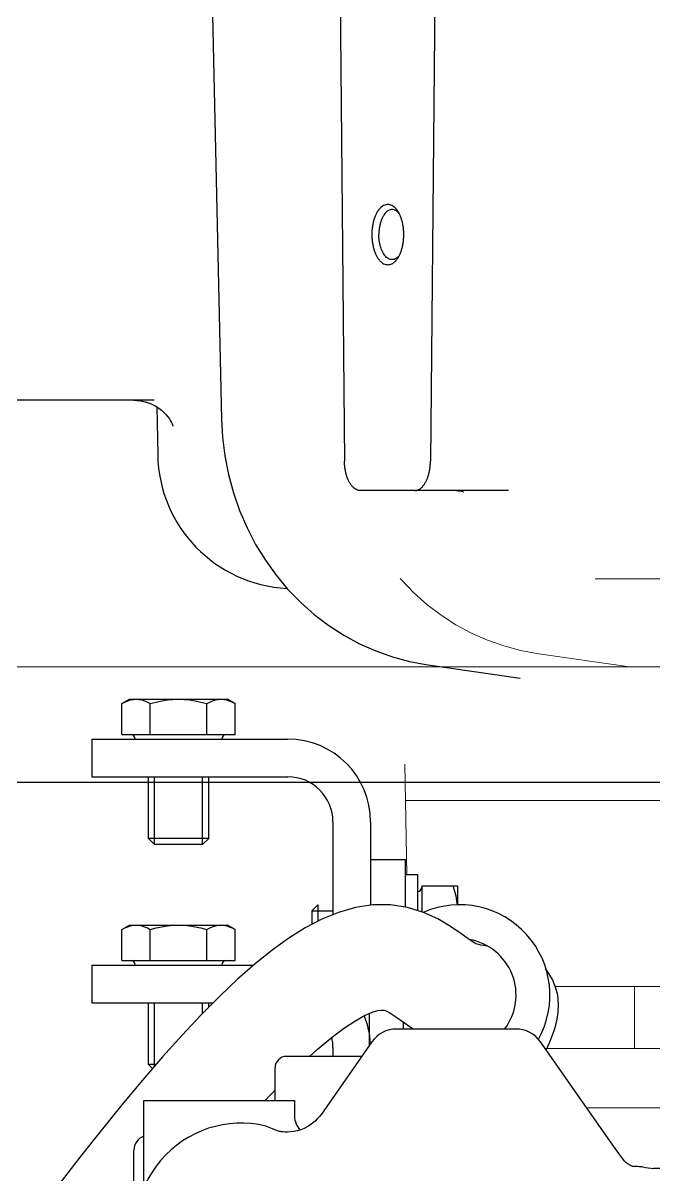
# Model space of a CAD drawing. Header units: millimetres. Extents: x 156850 to 204135, y 56350 to 74150.
# Drawn here: x 158279.4 to 158363.1, y 62945.1 to 63098.1 of the extents above; entities that cross this region are included whole.
import ezdxf

# ---------------------------------------------------------------- set-up
doc = ezdxf.new("R2010")
doc.units = ezdxf.units.MM
doc.header["$LTSCALE"] = 150
doc.layers.add('-----33 Equipment', color=5, linetype='Continuous')

# ---------------------------------------------------------------- blocks, each defined once
blk = doc.blocks.new('X-2F-PLAN$0$1')
at = {"color": 0, "linetype": 'Continuous', "lineweight": 0}
for p, q in [((3785.193286794361, 3127.784552774572), (3785.193286794361, 3246.416776980098)), ((3757.606672557258, 3184.37929587606), (3772.299586002451, 3184.635761633995)), ((3767.476751353296, 3127.784552774572), (3767.476751353296, 3184.551578741467)), ((3787.385640837604, 3169.272715506244), (3786.994036274956, 3167.152752243021)), ((3786.994034959962, 3167.152747033015), (3785.193286794361, 3154.835917408807)), ((3734.504310397039, 3141.890618519389), (3734.504310397039, 3166.009565471575)), ((3742.772026937353, 3131.067784430689), (3742.772026937353, 3164.675204244861)), ((3726.630294646842, 3141.890618519389), (3726.630294646842, 3160.495738901134)), ((3796.905885223355, 3124.932066561088), (3796.905885223355, 3159.398644667862)), ((3734.50431039704, 3154.175491146088), (3742.772026937353, 3154.175491146088))]:
    blk.add_line(p, q, dxfattribs=at)
for points in [[(3796.944333195865, 3185.280490091712), (3796.796649988313, 3185.157144364167), (3795.080119537733, 3183.492115708601)], [(3795.080119537733, 3183.492115708601), (3793.503024882193, 3181.713908957995), (3792.073798114202, 3179.832562797345), (3790.800255073769, 3177.858926806673), (3789.689219260885, 3175.804220668477), (3788.746614388074, 3173.680132147742), (3787.977437467815, 3171.498832177004), (3787.385607095099, 3169.272563408739)], [(3795.08045024274, 3183.492461541096), (3793.503331754687, 3181.714282625497), (3792.074073121707, 3179.832955172345), (3790.800490853766, 3177.85932526418), (3789.689408443377, 3175.804605725978), (3788.746751455564, 3173.68047716275), (3787.977519140305, 3171.499096337), (3787.385640837604, 3169.272715506244)]]:
    blk.add_lwpolyline(points, dxfattribs=at)
blk = doc.blocks.new('X-2F-PLAN$0$AUDIT_I_260115101451-0')
at = {"color": 0}
for p, q in [((315, 6.899999999999636), (310, 6.899999999999636)), ((310, 6.899999999999636), (310, -9.19257194039983)), ((315, 6.899999999999636), (315, -14.56917329009957)), ((345, 6.899999999999636), (340, 6.899999999999636)), ((340, 6.899999999999636), (340, -19.10000000000036)), ((345, 6.899999999999636), (345, -19.10000000000036)), ((315.5999999999995, 2.905553499400412), (319.7194434163994, 2.905553499400412)), ((315.5999999999995, 2.905553499400412), (315.5999999999995, -12.10555349950027)), ((319.7194434163994, 2.905553499400412), (320.2999999999993, 1.899999999999636)), ((320.2999999999993, 1.899923838200266), (320.2999999999993, -11.09992383830013)), ((345.5999999999995, 2.905553499400412), (349.7194434163994, 2.905553499400412)), ((345.5999999999995, 2.905553499400412), (345.5999999999995, -12.10555349950027)), ((349.7194434163994, 2.905553499400412), (350.2999999999993, 1.899999999999636)), ((350.2999999999993, 1.899923838200266), (350.2999999999993, -11.09992383830013)), ((269.9141190629998, 1.320064921999801), (290.401218345999, 1.320064921999801)), ((285.4065804279999, 0), (297, 0)), ((297, 0), (297, -20)), ((301.7999999999993, -0.6000000000003638), (301.2620222937994, -1.137977706300262)), ((301.5657066323993, -1.399999999999636), (310, -1.399999999999636)), ((301.7999999999993, -0.6000000000003638), (310, -0.6000000000003638)), ((301.7999999999993, -0.6000000000003638), (310, -0.6000000000003638)), ((301.7999999999993, -1.602150976399571), (301.7999999999993, -0.6000000000003638)), ((315.5999999999995, -0.8472232502999759), (319.7194434163994, -0.8472232502999759)), ((331.7999999999993, -0.6000000000003638), (331, -1.399999999999636)), ((331, -1.399999999999636), (340, -1.399999999999636)), ((331, -7.800000000000182), (331, -1.399999999999636)), ((331.7999999999993, -0.6000000000003638), (340, -0.6000000000003638)), ((331.7999999999993, -0.6000000000003638), (340, -0.6000000000003638)), ((331.7999999999993, -8.600000000000364), (331.7999999999993, -0.6000000000003638)), ((345.5999999999995, -0.8472232502999759), (349.7194434163994, -0.8472232502999759)), ((308.595873812199, -7.800000000000182), (310, -7.800000000000182)), ((309.4025114569995, -8.600000000000364), (310, -8.600000000000364)), ((309.4025114569995, -8.600000000000364), (310, -8.600000000000364)), ((315.5999999999995, -8.352776749799887), (319.7194434163994, -8.352776749799887)), ((331.7999999999993, -8.600000000000364), (331, -7.800000000000182)), ((331, -7.800000000000182), (340, -7.800000000000182)), ((331.7999999999993, -8.600000000000364), (340, -8.600000000000364)), ((331.7999999999993, -8.600000000000364), (340, -8.600000000000364)), ((345.5999999999995, -8.352776749799887), (349.7194434163994, -8.352776749799887)), ((315.5999999999995, -12.10555349950027), (319.7194434163994, -12.10555349950027)), ((319.7194434163994, -12.10555349950027), (320.2999999999993, -11.10000000000036)), ((345.5999999999995, -12.10555349950027), (349.7194434163994, -12.10555349950027)), ((349.7194434163994, -12.10555349950027), (350.2999999999993, -11.10000000000036)), ((297.3969541350998, -17.41392037879996), (301.3612306814994, -17.41392037879996)), ((302.8603169220996, -28.90696623470012), (302.8603169220996, -18.91300661940022)), ((297, -20), (294.9024999999992, -20)), ((322.1999999999989, -22.3100000000004), (320.4074525504993, -22.3100000000004)), ((322.1999999999989, -22.3100000000004), (323, -23.10999999999967)), ((322.1999999999989, -22.3100000000004), (322.1999999999989, -25.10000000000036)), ((304.7945655308995, -30.26134169140005), (295.2155113288991, -23.55401573020026)), ((323, -23.10999999999967), (320.8252992068992, -23.10999999999967)), ((304, -25.10000000000036), (302.8603169220996, -25.10000000000036)), ((334, -25.10000000000036), (321.6952450937988, -25.10000000000036)), ((308.5487779972991, -29.89999999999964), (304.2785161145994, -29.89999999999964)), ((334, -30.10000000000036), (322.9323965004987, -30.10000000000036)), ((329, -30.10000000000036), (329, -34.71000000000004)), ((306.5, -49.37354869990031), (306.5, -33.53745082529986)), ((307.4470214910998, -34.39999999999964), (306.5, -34.39999999999964)), ((322.6862861206992, -34.71000000000004), (329, -34.71000000000004)), ((327, -34.71000000000004), (327, -36.3100000000004)), ((327, -36.3100000000004), (322.2407216680995, -36.3100000000004)), ((325.5, -36.90999999999985), (322.0564037060994, -36.90999999999985)), ((325.5, -36.90999999999985), (325.5, -41.60999999999967)), ((325.5, -41.60999999999967), (322.9300223208993, -41.60999999999967)), ((291.2099765624989, -62.16234741669996), (304.7945655308995, -52.64965783380012)), ((289.9503830424992, -63.0537844163), (291.2099765624989, -62.16234741669996)), ((289.2548033458997, -63.55244612200022), (289.9503830424992, -63.0537844163)), ((288.0024999999987, -67.64782809339977), (288.0024999999987, -77.36289711989957))]:
    blk.add_line(p, q, dxfattribs=at)
for points in [[(317.8340509576992, -44.05554711540026), (317.9137495747991, -43.90924350860041), (318.3815805573995, -43.18301716869973), (319.1691767084994, -42.07958141060044), (320.1287406390002, -40.68716144599966), (321.1136279788989, -39.0312521691003), (321.9898265228003, -37.12672499810014), (322.6424943304992, -35.00213182029984), (322.9840281599991, -32.72378469839987), (322.9753834138992, -30.38810867630036), (322.6298046204993, -28.07195613400017), (321.9860313294994, -25.81063309870024), (321.0818631021993, -23.60099663639994), (319.9408681511995, -21.41742874820011), (318.572612014299, -19.23020856219955), (316.9813284512993, -17.01730520109959), (315.1683236932995, -14.7606775764998), (313.1338754724993, -12.44605657959983), (310.8766455460991, -10.06200376200013), (308.398549006999, -7.604298937500062), (305.7045154423995, -5.072108597500119), (302.8027828432996, -2.467363393499909), (299.7100375241989, 0.2010923653997452), (296.4486876645997, 2.919910817099662), (293.0443696190996, 5.673863768999581), (289.5098571453991, 8.45847853539999), (285.840669306599, 11.28175110339998)], [(319.7194434163994, 2.905553499400412), (319.9252204676995, 2.517466386500018), (320.0874097423994, 2.138489976499841)], [(320.0874097423994, 2.138489976499841), (320.2045515559003, 1.7668153513996), (320.2759358406993, 1.397805110399531), (320.2999999999993, 1.029165124599785)], [(349.7194434163994, 2.905553499400412), (349.9252204676995, 2.517466386500018), (350.0874097423994, 2.138489976499841)], [(350.0874097423994, 2.138489976499841), (350.2045515559003, 1.7668153513996), (350.2759358406993, 1.397805110399531), (350.2999999999993, 1.029165124599785)], [(320.2999999999993, 1.029165124599785), (320.2759358406993, 0.6605251386999953), (320.2045515559003, 0.2915148976999262), (320.0874097423994, -0.0801597274003143), (319.9252204676995, -0.4591361373004474), (319.7194434163994, -0.8472232502999759)], [(350.2999999999993, 1.029165124599785), (350.2759358406993, 0.6605251386999953), (350.2045515559003, 0.2915148976999262), (350.0874097423994, -0.0801597274003143), (349.9252204676995, -0.4591361373004474), (349.7194434163994, -0.8472232502999759)], [(319.7194434163994, -0.8472232502999759), (319.9252204676995, -1.623397476199898), (320.0874097423994, -2.381350296100209), (320.2045515559003, -3.124699546399825), (320.2759358406993, -3.862720028299918), (320.2999999999993, -4.600000000000364)], [(349.7194434163994, -0.8472232502999759), (349.9252204676995, -1.623397476199898), (350.0874097423994, -2.381350296100209), (350.2045515559003, -3.124699546399825), (350.2759358406993, -3.862720028299918), (350.2999999999993, -4.600000000000364)], [(320.2999999999993, -4.600000000000364), (320.2759358406993, -5.3372799716999), (320.2045515559003, -6.075300453700038), (320.0874097423994, -6.818649703899609), (319.9252204676995, -7.57660252379992), (319.7194434163994, -8.352776749799887)], [(350.2999999999993, -4.600000000000364), (350.2759358406993, -5.3372799716999), (350.2045515559003, -6.075300453700038), (350.0874097423994, -6.818649703899609), (349.9252204676995, -7.57660252379992), (349.7194434163994, -8.352776749799887)], [(319.7194434163994, -8.352776749799887), (319.9252204676995, -8.74086386270028), (320.0874097423994, -9.119840272700458), (320.2045515559003, -9.491514897799789), (320.2759358406993, -9.860525138799858), (320.2999999999993, -10.2291651245996)], [(349.7194434163994, -8.352776749799887), (349.9252204676995, -8.74086386270028), (350.0874097423994, -9.119840272700458), (350.2045515559003, -9.491514897799789), (350.2759358406993, -9.860525138799858), (350.2999999999993, -10.2291651245996)], [(320.2999999999993, -10.2291651245996), (320.2759358406993, -10.5978051105003), (320.2045515559003, -10.96681535140033)], [(350.2999999999993, -10.2291651245996), (350.2759358406993, -10.5978051105003), (350.2045515559003, -10.96681535140033)], [(320.2045515559003, -10.96681535140033), (320.0874097423994, -11.3384899765997), (319.9252204676995, -11.71746638649984), (319.7194434163994, -12.10555349950027)], [(350.2045515559003, -10.96681535140033), (350.0874097423994, -11.3384899765997), (349.9252204676995, -11.71746638649984), (349.7194434163994, -12.10555349950027)], [(297, -16.10290995289961), (297.7698526267995, -16.8140506855998), (298.3885005698994, -17.41392037879996)], [(293.1263542558991, -20.82188257590042), (292.9825538657997, -20.35163282360008), (292.8829872963997, -19.88397658699978), (292.8272514277996, -19.44903150350001), (292.8068698785992, -19.06845484889982), (292.8101844593994, -18.74952478789965), (292.8270531234994, -18.48915887230032), (292.8502559242988, -18.2814432756004), (292.8747621706989, -18.12239863759987), (292.8964077983001, -18.01276084940037), (292.9124989247994, -17.9511945567001)], [(292.9124989247994, -17.9511945567001), (293.0111001837995, -17.66702273060037), (293.1230709668998, -17.37076714270006), (293.2533590973999, -17.05451933029963)], [(294.5547359665998, -23.0148091750998), (294.2656372601996, -22.72032958230011), (293.9918932287992, -22.39649593149989), (293.7360956633001, -22.04191849660037), (293.5052285939, -21.6620693775003), (293.3008119012993, -21.25515058240035), (293.1263542558991, -20.82188257590042)], [(302.8603169220996, -21.97550016080004), (303.774874102799, -22.98122930909994), (305.2947476989993, -24.79810580560024), (306.5605906491992, -26.47547635170031), (307.5587533366997, -27.98394320690022), (308.2752451023989, -29.27299372359994), (308.7227094139998, -30.29869460670034), (308.9465614567998, -31.03547999799957), (309.0187370855992, -31.49049791899961), (309.0184942962987, -31.73520685719996), (308.9873931930997, -31.90892799619996), (308.8946482634001, -32.16823656310044), (308.644397356099, -32.65008018440039), (308.1272375113995, -33.44670844030043), (307.3188137413999, -34.57967728200038), (306.5, -35.77521444280046)], [(295.2155113276995, -23.55401572939991), (294.8767557604988, -23.29783902849977), (294.5547359665998, -23.0148091750998)], [(325.5, -41.02944341639977), (324.8278134025995, -41.23522046769995), (324.1714070056996, -41.39740974239976), (323.5276476710987, -41.51455155589974), (322.9312149253001, -41.58116548430007)], [(317.5283124020998, -45.55156400079977), (317.5572134059003, -45.30621061910006), (317.5992550676001, -45.02728182600003), (317.6554495373994, -44.73188273550022), (317.7315760377996, -44.40991575499993), (317.8339558660991, -44.05584710859966)], [(303.7184128954996, -53.40318802139973), (304.1790909309002, -53.61078421749971), (304.9092096036993, -53.92474402859989), (305.6035051227991, -54.20321032139964), (306.2922302684001, -54.4522682341003), (307.0116933869995, -54.67456380210024), (307.8045953653, -54.86486161389985), (308.716698382199, -55.00276359429972), (309.7814565519993, -55.04427363299965), (310.9839131413992, -54.92500331849988), (312.0680046807993, -54.65215191679999)], [(312.0674619284, -54.65233114059993), (313.072456380999, -54.23928552219968), (314.2446314340996, -53.51691427510013), (314.5047920580992, -53.28093702850038)], [(288.2301589760991, -65.06819867339982), (288.2338320669996, -64.98020873309997), (288.2593766260998, -64.8542534485996), (288.3125914130997, -64.69311422430019), (288.4009394094992, -64.49971985580032), (288.5338628064001, -64.27792595440042), (288.7213769923992, -64.03465126670017), (288.9647434251001, -63.78672504530005), (289.2548039479989, -63.55244698190018)], [(288.1988215068995, -66.19971251789957), (288.2022677251989, -65.97259029789984), (288.2111820041991, -65.76119727110017), (288.2246559359992, -65.56390029429986), (288.241949281799, -65.37935556770026)], [(288.2419490104994, -65.37935851119983), (288.2443830399989, -65.32915178340045), (288.2430259175999, -65.26122281570042), (288.2381520821991, -65.1744835999998), (288.2301589760991, -65.06819867339982)]]:
    blk.add_lwpolyline(points, dxfattribs=at)
for centre, radius, start, end in [((315, 1.749999999999545), 0.6, 270, 0), ((345, 1.749999999999545), 0.6, 270, 0), ((280, -12.90000000000009), 14, 346.4701842888174, 112.671257400507), ((315, -10.95000000000027), 0.6, 0, 90), ((345, -10.95000000000027), 0.6, 0, 90), ((334, -19.10000000000082), 11, 270, 0), ((334, -19.10000000000082), 6, 270, 0), ((294.9024999999992, -22.50000000000045), 2.5, 90, 135.9283270373612), ((304, -19.10000000000082), 6, 270, 283.445737684676), ((304, -19.10000000000082), 11, 272.5830941094868, 292.7464736284283), ((325.3499999999995, -36.31000000000085), 0.6, 180, 270), ((311, -41.90000000000009), 12, 240.9047706809947, 23.22167421580649), ((311, -41.90000000000009), 7.5, 232.9098234670845, 349.9022287790148)]:
    blk.add_arc(centre, radius, start, end, dxfattribs=at)
for centre, major_axis, ratio, start_param, end_param in [((290.3987809113996, -0.6811541666002086), (1.4159370892, 1.4159370892), 0.9987827659999999, -0.4379596012, 0.7847891758000001), ((244.7859442643994, 8.352025438200144), (46.96042184209999, -28.3410717321), 0.6615889649000001, 0.0908188451, 0.1168021714), ((297.4030477215001, -12.41087265730039), (3.539842722999999, 3.539842722999999), 0.998782766, 3.8467892767, 3.9263818294), ((301.3594026055998, -18.91483469529976), (-1.0619528169, -1.0619528169), 0.9987827659999999, 2.3568034778, 3.9263818294), ((302.4993906877999, -33.53808515259971), (-3.548730246100005, -1.847352037400005), 0.9998064340000002, 2.6617063925, 3.6214789146), ((302.4993906877999, -49.37291437250042), (3.548730246300003, -1.847352037), 0.9998064340000002, -0.4798862612, 0.4798862609), ((293.8035353569994, -67.70424428289971), (5.780198178800001, 0.5202537673999992), 0.9993858966, -3.4938135152, -3.2313021649)]:
    blk.add_ellipse(centre, major_axis=major_axis, ratio=ratio, start_param=start_param, end_param=end_param, dxfattribs=at)
blk = doc.blocks.new('X-2F-PLAN$0$A$C73FA2420')
at = {"color": 0, "linetype": 'Continuous'}
for p, q in [((3293.733949000714, 1141.503506519191), (3293.733949000714, 1163.27761028189)), ((3292.84941128525, 1141.154838151881), (3286.489615310566, 1141.043827500194)), ((3344.864199562347, 1133.784693656431), (3291.178357604193, 1132.56008089392)), ((3268.773012142861, 1123.880289201683), (3268.622966002906, 1123.754969941103)), ((3366.733949000714, 1117.002712561691), (3285.664139374858, 1116.252835050109)), ((3281.733949000714, 1094.488839663507), (3281.733949000714, 1114.133480830176)), ((3259.061380709871, 1107.616390226991), (3258.663510474144, 1105.462507553282)), ((3258.663509137812, 1105.462502259994), (3256.833949000691, 1092.948603365978)), ((3366.733949000714, 1104.088394083316), (3285.664139374858, 1104.838623188785))]:
    blk.add_line(p, q, dxfattribs=at)
for points in [[(3293.733951150323, 1144.225048145279), (3293.718592251651, 1143.802693246689), (3293.650886778138, 1143.245743577485), (3293.534308711416, 1142.714707592095), (3293.374551883899, 1142.213238482422), (3293.17731111031, 1141.744086569815), (3292.948248998262, 1141.309315349616), (3292.693298823317, 1140.910844083992), (3292.418457860709, 1140.549916484277), (3292.129799737246, 1140.227202680311), (3291.83367177553, 1139.943014737917), (3291.539190102485, 1139.699139305099), (3291.258822923061, 1139.497906456992), (3291.004444276565, 1139.338913845597), (3290.784793646075, 1139.218706541695), (3290.601475405274, 1139.130435042316), (3290.455427940818, 1139.068391722627), (3290.350461353431, 1139.029013330524), (3290.292663868167, 1139.009828489507), (3290.283539893106, 1139.007079617586)], [(3293.719674153137, 1143.817821927485), (3293.655769696925, 1143.274758131127), (3293.545273189666, 1142.75604343618), (3293.393432053621, 1142.265101749974), (3293.20550823526, 1141.804554388975), (3292.986701581394, 1141.37631773419), (3292.849437937257, 1141.154838617076)], [(3291.178357614437, 1132.560080317606), (3288.831413656822, 1132.42966851563), (3286.336737100268, 1132.120667701587), (3283.872686312767, 1131.638156483823), (3281.453250934603, 1130.984830397589), (3279.092383383657, 1130.164441286412), (3276.803592740325, 1129.18171189283), (3274.599963838817, 1128.042327612522), (3272.494053628179, 1126.75289086852), (3270.497829805478, 1125.32088665152), (3268.622615618748, 1123.754654450982), (3266.878971064929, 1122.063300828973), (3265.276642896817, 1120.25664277043), (3263.824548499775, 1118.345195072121), (3262.53062877222, 1116.339980905585), (3261.401816387079, 1114.252399471123), (3260.444129836629, 1112.094325533777), (3259.662646084209, 1109.878124765004), (3259.06134642649, 1107.616235695605)], [(3266.879307062714, 1122.06365219428), (3265.276954679401, 1120.257022415986), (3263.824827908888, 1118.345593723701), (3262.530868323171, 1116.340385737305), (3261.402008595411, 1114.252790688479), (3260.444269095431, 1112.094676068227), (3259.662729063886, 1109.878393151099), (3259.061380709871, 1107.616390226991)], [(3281.733950753813, 1101.408616710512), (3281.725348522537, 1101.170302172191), (3281.693312940421, 1100.901289771718), (3281.650722436956, 1100.698987268028), (3281.609341928386, 1100.559990246198), (3281.57910536218, 1100.48080361943), (3281.56918708689, 1100.458989971026)]]:
    blk.add_lwpolyline(points, dxfattribs=at)
blk.add_arc((3286.804998613079, 1122.975530196098), 18.0710496125, 91.00000000152195, 177.1278855995424, dxfattribs=at)
for points, start_tangent, end_tangent in [([(3281.733949000714, 1114.133480830176), (3281.767414379516, 1114.407097343414), (3281.867250549956, 1114.676135516376), (3282.031786984531, 1114.936093617114), (3282.258270546328, 1115.182621847314), (3282.542911555967, 1115.411595126789), (3282.880947204074, 1115.619182116818), (3283.266721245018, 1115.801909328613), (3283.693778641522, 1115.956719244597), (3284.15497357503, 1116.081021478516), (3284.642589014024, 1116.172736119712), (3285.148465840495, 1116.230328535603), (3285.664139374858, 1116.252835050109)], (0, 0.9999999999991968), (0.9999572235754879, 0.009249379491429678)), ([(3315.733949000714, 1112.620726205001), (3315.211844231817, 1112.602592073905), (3314.698672820232, 1112.548499960685), (3314.203215271118, 1112.459375396487), (3313.733949000714, 1112.336743327207), (3313.298903284594, 1112.182702021499), (3312.905521875829, 1111.999887168931), (3312.560535639524, 1111.791426782322), (3312.269847385469, 1111.560887676489), (3312.038430870627, 1111.312214439677), (3311.870245695463, 1111.049661939905), (3311.768169555115, 1110.777722523024), (3311.733949000714, 1110.501049148093), (3311.768169555115, 1110.224375773105), (3311.870245695463, 1109.952436356281), (3312.038430870627, 1109.689883856394), (3312.269847385469, 1109.441210619581), (3312.560535639524, 1109.210671513807), (3312.610948293121, 1109.176579626801)], (-1.000000000000368, 0), (0.8337423269452746, -0.5521537215966719)), ([(3318.856949708192, 1109.176579626801), (3318.907362361788, 1109.210671513807), (3319.198050615727, 1109.441210619581), (3319.429467130685, 1109.689883856394), (3319.597652305732, 1109.952436356281), (3319.699728446198, 1110.224375773105), (3319.733949000714, 1110.501049148093), (3319.699728446198, 1110.777722523024), (3319.597652305732, 1111.049661939905), (3319.429467130685, 1111.312214439677), (3319.198050615727, 1111.560887676489), (3318.907362361788, 1111.791426782322), (3318.562376125366, 1111.999887168931), (3318.168994716718, 1112.182702021499), (3317.733949000714, 1112.336743327207), (3317.264682730078, 1112.459375396487), (3316.76922518108, 1112.548499960685), (3316.256053769612, 1112.602592073905), (3315.733949000714, 1112.620726205001)], (0.8337423269452755, 0.5521537215966724), (-1.000000000000369, 0)), ([(3312.410449000658, 1109.927344610973), (3312.444277438568, 1110.177987607778), (3312.545074102818, 1110.42352823593), (3312.710787064047, 1110.658967996424), (3312.938042884227, 1110.879514014523), (3313.222215290298, 1111.080676609417), (3313.557519351365, 1111.258360690787), (3313.937129243859, 1111.408949123113), (3314.353317204979, 1111.529376360122), (3314.797610847978, 1111.617190850608), (3315.260965635651, 1111.670604944811), (3315.733949000714, 1111.688531285676)], (0, 1.000000000001033), (1.0000000000011, 0)), ([(3319.057449000655, 1109.927344610973), (3319.023620562744, 1110.177987607778), (3318.922823898494, 1110.42352823593), (3318.757110937149, 1110.658967996424), (3318.529855116969, 1110.879514014523), (3318.245682711015, 1111.080676609417), (3317.910378649947, 1111.258360690787), (3317.530768757453, 1111.408949123113), (3317.114580796333, 1111.529376360122), (3316.670287153218, 1111.617190850608), (3316.206932365661, 1111.670604944811), (3315.733949000714, 1111.688531285676)], (0, 1.000000000001033), (-0.9999999999990027, 0)), ([(3312.683973547653, 1109.227670996508), (3312.545074102818, 1109.431160986074), (3312.444277438568, 1109.676701614226), (3312.410449000658, 1109.927344610973)], (-0.6326840221504888, 0.7744100516599597), (0, 0.9999999999998643)), ([(3312.610948293121, 1109.176579626801), (3312.905521875829, 1109.002211127197), (3312.914234500262, 1108.997608355479)], (0.8337423268921199, -0.5521537216656262), (0.8847868502617936, -0.4659959544290051)), ([(3312.710787064047, 1109.195721225697), (3312.683973547653, 1109.227670996508)], (-0.652765120358598, 0.7575603590708717), (-0.6326840220289617, 0.7744100517703266)), ([(3312.912910963525, 1108.996221820125), (3312.710787064047, 1109.195721225697)], (-0.7617057569469281, 0.6479230971582846), (-0.6527651195167072, 0.7575603598010564)), ([(3318.55366350105, 1108.997608355479), (3318.562376125366, 1109.002211127197), (3318.856949708192, 1109.176579626801)], (0.8847868503668215, 0.465995954243503), (0.8337423268912274, 0.5521537216654422)), ([(3318.554987037787, 1108.996221820125), (3318.757110937149, 1109.195721225697)], (0.7617057569481794, 0.6479230971575647), (0.6527651195149983, 0.7575603598010984)), ([(3318.757110937149, 1109.195721225697), (3318.783924453543, 1109.227670996508)], (0.652765120358598, 0.7575603590708717), (0.6326840220289617, 0.7744100517703266)), ([(3318.783924453543, 1109.227670996508), (3318.922823898494, 1109.431160986074), (3319.023620562744, 1109.676701614226), (3319.057449000655, 1109.927344610973)], (0.6326840221536041, 0.774410051661313), (0, 0.9999999999998643)), ([(3312.914234500262, 1108.997608355479), (3313.298903284594, 1108.81939627463), (3313.733949000714, 1108.665354968922), (3314.203215271118, 1108.542722899583), (3314.698672820232, 1108.453598335385), (3315.211844231817, 1108.399506222224), (3315.733949000714, 1108.381372091128)], (0.8847868503543675, -0.4659959543184198), (1.000000000000368, 0)), ([(3315.733949000714, 1108.381372091128), (3316.256053769612, 1108.399506222224), (3316.76922518108, 1108.453598335385), (3317.264682730078, 1108.542722899583), (3317.733949000714, 1108.665354968922), (3318.168994716718, 1108.81939627463), (3318.55366350105, 1108.997608355479)], (1.000000000000368, 0), (0.8847868503543674, 0.4659959543184197)), ([(3281.733949000714, 1106.95897110668), (3281.767433311907, 1106.685149206605), (3281.867323111626, 1106.415916747181), (3282.031938865664, 1106.155785205192), (3282.258513921988, 1105.909111693327), (3282.543242630083, 1105.680025350128), (3282.88134624064, 1105.472357971186), (3283.267154848087, 1105.289580217795), (3283.694204409374, 1105.134744002426), (3284.155345865875, 1105.010432530486), (3284.642865489237, 1104.918718111119), (3285.148613534868, 1104.861128671386), (3285.664139374858, 1104.838623188785)], (0, -1.000000000000626), (0.9999571834548807, -0.009253715863365958))]:
    blk.add_spline(points, degree=3, dxfattribs=dict(at, start_tangent=start_tangent, end_tangent=end_tangent))
at = {"color": 0}
for name, p in [('X-2F-PLAN$0$AUDIT_I_260115101451-0', (2903.733949000714, 1142.877610281867)), ('X-2F-PLAN$0$1', (-526.8727235565893, -2076.409691997687))]:
    blk.add_blockref(name, p, dxfattribs=at)
blk = doc.blocks.new('X-2F-PLAN$0$zw$C47F')
at = {"layer": '-----33 Equipment'}
blk.add_lwpolyline([(5941.055062095518, 2236.297062433208), (6141.055062095518, 2236.297062433208), (6141.055062095518, 1136.297062433208), (5941.055062095518, 1136.297062433208)], close=True, dxfattribs=at)
blk.add_blockref('X-2F-PLAN$0$A$C73FA2420', (2898.048655769322, 848.0194521513768), dxfattribs=at)

msp = doc.modelspace()

# ---------------------------------------------------------------- block references
at = {"layer": '-----33 Equipment', "rotation": 90.00000000000001}
msp.add_blockref('X-2F-PLAN$0$zw$C47F', (160286.2969182887, 56856.21575695537), dxfattribs=at)

doc.saveas('drawing.dxf')
